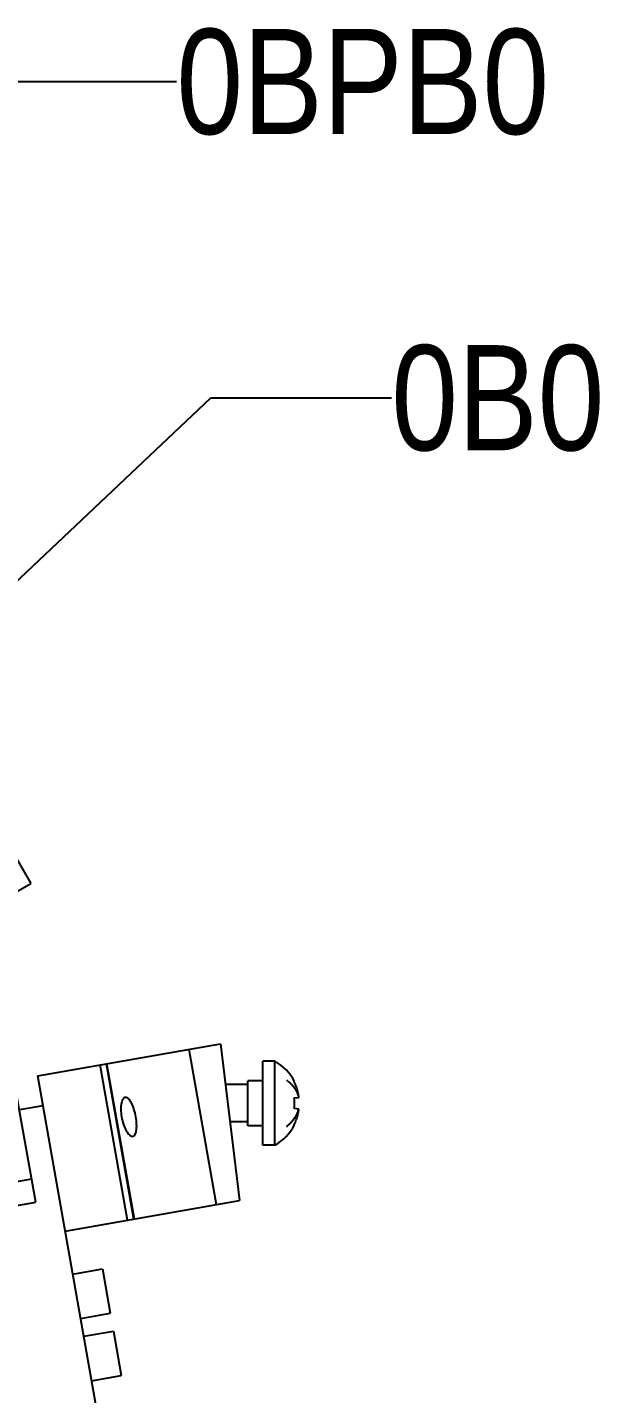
# Model space of a CAD drawing. Header units: millimetres. Extents: x 0 to 841, y 0 to 594.
# Drawn here: x 461.12 to 480.14, y 217.89 to 263.35 of the extents above; entities that cross this region are included whole.
import ezdxf

# ---------------------------------------------------------------- set-up
doc = ezdxf.new("R2010")
doc.units = ezdxf.units.MM
doc.header["$LTSCALE"] = 46.255
doc.layers.get('0').update_dxf_attribs({"linetype": 'CONTINUOUS'})
doc.layers.add('AXIS', color=7, linetype='CONTINUOUS')
doc.layers.add('COSMETIC', color=7, linetype='CONTINUOUS')
doc.styles.get("Standard").update_dxf_attribs({"font": 'txt', "width": 0.85})
doc.styles.add('TEXTSTYLE_2', font='txt', dxfattribs={"width": 0.85})
doc.dimstyles.get("Standard").update_dxf_attribs({"dimtxt": 3.5, "dimasz": 3.5, "dimexe": 1.5, "dimexo": 1, "dimtad": 1, "dimtxsty": 'STANDARD', "dimcen": 0.09, "dimadec": 0, "dimazin": 0, "dimtol": 1, "dimtp": 0.01, "dimtm": 0.01, "dimtfac": 1, "dimtofl": 0, "dimtmove": 0, "dimatfit": 3, "dimfxl": 1, "dimtolj": 1, "dimarcsym": 0})

msp = doc.modelspace()

# ---------------------------------------------------------------- linework, layer by layer
at = {"color": 7, "linetype": 'CONTINUOUS'}
for p, q in [((451.235, 252.184), (461.235, 234.863)), ((460.066, 234.188), (461.235, 234.863)), ((461.467, 228.462), (467.534, 229.531)), ((466.487, 229.347), (467.398, 224.176)), ((467.534, 229.531), (468.175, 224.313)), ((464.447, 223.656), (463.535, 228.826)), ((464.658, 223.693), (463.746, 228.863)), ((464.675, 223.696), (463.763, 228.866)), ((469.345, 228.952), (468.945, 228.952)), ((468.945, 226.152), (468.945, 228.952)), ((469.345, 226.152), (469.345, 228.952)), ((464.246, 212.705), (461.467, 228.462)), ((468.945, 228.302), (468.445, 228.302)), ((468.445, 226.802), (468.445, 228.302)), ((469.987, 228.268), (469.996, 228.271)), ((468.445, 228.177), (467.701, 228.177)), ((461.396, 224.26), (460.784, 227.732)), ((460.853, 227.338), (461.641, 227.477)), ((469.987, 227.731), (470.143, 227.746)), ((470.143, 227.359), (469.987, 227.373)), ((468.445, 226.927), (467.855, 226.927)), ((468.945, 226.802), (468.445, 226.802)), ((469.996, 226.833), (469.987, 226.836)), ((469.345, 226.152), (468.945, 226.152)), ((461.261, 225.024), (459.538, 224.72)), ((459.771, 223.974), (461.396, 224.26)), ((462.379, 223.291), (468.175, 224.313)), ((462.631, 221.863), (463.616, 222.037)), ((462.891, 220.386), (463.876, 220.56)), ((462.995, 219.795), (463.98, 219.969)), ((463.256, 218.318), (464.241, 218.492))]:
    msp.add_line(p, q, dxfattribs=at)
for centre, radius, start, end in [((468.562, 227.552), 1.604, 26.6413, 60.7733), ((468.547, 227.553), 1.607, 22.9271, 26.4133), ((468.546, 227.553), 1.608, 19.7596, 22.9264), ((468.546, 227.552), 1.609, 16.862, 19.7591), ((468.545, 227.552), 1.609, 14.1831, 16.8616), ((468.545, 227.552), 1.61, 11.6676, 14.1828), ((468.544, 227.552), 1.61, 9.2593, 11.6674), ((468.544, 227.552), 1.61, 6.9016, 9.2591), ((468.291, 227.552), 1.705, 353.9763, 6.0237), ((468.544, 227.552), 1.61, 350.7409, 353.0984), ((468.547, 227.551), 1.607, 333.5867, 337.0729), ((468.546, 227.551), 1.608, 337.0736, 340.2404), ((468.546, 227.552), 1.609, 340.2409, 343.138), ((468.545, 227.552), 1.609, 343.1384, 345.8169), ((468.545, 227.552), 1.61, 345.8172, 348.3324), ((468.544, 227.552), 1.61, 348.3326, 350.7407), ((468.562, 227.552), 1.604, 299.2267, 333.3587)]:
    msp.add_arc(centre, radius, start, end, dxfattribs=at)
for points, knots in [([(464.38, 227.747), (464.365, 227.747), (464.332, 227.738), (464.293, 227.698), (464.263, 227.638), (464.23, 227.521), (464.22, 227.336), (464.236, 227.181), (464.251, 227.097)], [0, 0, 0, 0, 0.06221, 0.134727, 0.227484, 0.344268, 0.644302, 1, 1, 1, 1]), ([(464.725, 227.097), (464.71, 227.184), (464.671, 227.343), (464.6, 227.524), (464.531, 227.638), (464.474, 227.709), (464.416, 227.747), (464.38, 227.747)], [0, 0, 0, 0, 0.342725, 0.638313, 0.758868, 0.858689, 1, 1, 1, 1]), ([(464.251, 227.097), (464.266, 227.011), (464.306, 226.851), (464.382, 226.67), (464.454, 226.557), (464.513, 226.486), (464.572, 226.447), (464.609, 226.447)], [0, 0, 0, 0, 0.341153, 0.636013, 0.756909, 0.857493, 1, 1, 1, 1]), ([(464.609, 226.447), (464.624, 226.447), (464.656, 226.457), (464.694, 226.496), (464.722, 226.557), (464.742, 226.638), (464.752, 226.736), (464.754, 226.892), (464.74, 227.014), (464.725, 227.097)], [0, 0, 0, 0, 0.061818, 0.133375, 0.225424, 0.342053, 0.482638, 0.643296, 1, 1, 1, 1])]:
    msp.add_open_spline(points, degree=3, knots=knots, dxfattribs=at)
at = {"layer": 'AXIS', "color": 7, "linetype": 'CONTINUOUS'}
for p, q in [((463.616, 222.037), (463.876, 220.56)), ((463.98, 219.969), (464.241, 218.492))]:
    msp.add_line(p, q, dxfattribs=at)
at = {"layer": 'COSMETIC', "color": 7, "linetype": 'CONTINUOUS'}
for points in [[(469.734, 228.327), (469.746, 228.317), (469.764, 228.302), (469.786, 228.284), (469.798, 228.274), (469.807, 228.266), (469.816, 228.258), (469.823, 228.253), (469.828, 228.249), (469.83, 228.247), (469.831, 228.246), (469.833, 228.245), (469.835, 228.242), (469.838, 228.239), (469.844, 228.233), (469.851, 228.226), (469.862, 228.214), (469.876, 228.2), (469.89, 228.186), (469.902, 228.175), (469.909, 228.168), (469.914, 228.162), (469.918, 228.158), (469.92, 228.156), (469.921, 228.154), (469.923, 228.153), (469.924, 228.151), (469.928, 228.147), (469.933, 228.14), (469.94, 228.131), (469.947, 228.122), (469.957, 228.11), (469.967, 228.097), (469.976, 228.085), (469.982, 228.078), (469.987, 228.072), (469.991, 228.067), (469.994, 228.063), (469.996, 228.061), (469.997, 228.059), (469.998, 228.058), (469.999, 228.057), (469.999, 228.055), (470.001, 228.053), (470.004, 228.049), (470.006, 228.044), (470.01, 228.038), (470.015, 228.031), (470.023, 228.018), (470.03, 228.006), (470.038, 227.994), (470.044, 227.985), (470.049, 227.976), (470.054, 227.969), (470.056, 227.964), (470.058, 227.962), (470.059, 227.961), (470.059, 227.959), (470.061, 227.956), (470.063, 227.952), (470.066, 227.946), (470.07, 227.937), (470.076, 227.924), (470.083, 227.908), (470.091, 227.891), (470.097, 227.878), (470.101, 227.87), (470.104, 227.863), (470.106, 227.859), (470.107, 227.856), (470.108, 227.855), (470.109, 227.853), (470.109, 227.851), (470.111, 227.846), (470.113, 227.838), (470.117, 227.828), (470.12, 227.817), (470.124, 227.804), (470.132, 227.78), (470.138, 227.759), (470.143, 227.746)], [(469.734, 226.777), (469.746, 226.787), (469.764, 226.803), (469.786, 226.82), (469.798, 226.831), (469.807, 226.838), (469.816, 226.846), (469.823, 226.852), (469.828, 226.855), (469.83, 226.857), (469.831, 226.858), (469.833, 226.86), (469.835, 226.862), (469.838, 226.866), (469.844, 226.871), (469.851, 226.878), (469.862, 226.89), (469.876, 226.904), (469.89, 226.918), (469.902, 226.93), (469.909, 226.937), (469.914, 226.942), (469.918, 226.946), (469.92, 226.948), (469.921, 226.95), (469.923, 226.951), (469.924, 226.953), (469.928, 226.958), (469.933, 226.964), (469.94, 226.974), (469.947, 226.983), (469.957, 226.995), (469.967, 227.007), (469.976, 227.019), (469.982, 227.026), (469.987, 227.032), (469.991, 227.037), (469.994, 227.041), (469.996, 227.043), (469.997, 227.045), (469.998, 227.046), (469.999, 227.047), (469.999, 227.049), (470.001, 227.051), (470.004, 227.055), (470.006, 227.06), (470.01, 227.066), (470.015, 227.074), (470.023, 227.086), (470.03, 227.098), (470.038, 227.11), (470.044, 227.119), (470.049, 227.129), (470.054, 227.135), (470.056, 227.14), (470.058, 227.142), (470.059, 227.143), (470.059, 227.145), (470.061, 227.148), (470.063, 227.152), (470.066, 227.159), (470.07, 227.167), (470.076, 227.18), (470.083, 227.196), (470.091, 227.213), (470.097, 227.226), (470.101, 227.234), (470.104, 227.241), (470.106, 227.245), (470.107, 227.248), (470.108, 227.249), (470.109, 227.251), (470.109, 227.253), (470.111, 227.258), (470.113, 227.266), (470.117, 227.276), (470.12, 227.287), (470.124, 227.3), (470.132, 227.324), (470.138, 227.345), (470.143, 227.359)]]:
    msp.add_open_spline(points, degree=3, knots=[0, 0, 0, 0, 0.0625, 0.09375, 0.109375, 0.125, 0.140625, 0.15625, 0.160156, 0.164062, 0.166016, 0.167969, 0.171875, 0.179688, 0.1875, 0.203125, 0.21875, 0.25, 0.28125, 0.296875, 0.3125, 0.320312, 0.328125, 0.332031, 0.333984, 0.335938, 0.339844, 0.34375, 0.359375, 0.375, 0.390625, 0.40625, 0.4375, 0.453125, 0.46875, 0.476562, 0.484375, 0.492188, 0.496094, 0.498047, 0.5, 0.501953, 0.503906, 0.507812, 0.515625, 0.523438, 0.53125, 0.546875, 0.5625, 0.59375, 0.609375, 0.625, 0.640625, 0.65625, 0.660156, 0.664062, 0.666016, 0.667969, 0.671875, 0.679688, 0.6875, 0.703125, 0.71875, 0.75, 0.78125, 0.796875, 0.8125, 0.820312, 0.828125, 0.832031, 0.833984, 0.835938, 0.839844, 0.84375, 0.859375, 0.875, 0.890625, 0.90625, 0.9375, 1, 1, 1, 1], dxfattribs=at)

# ---------------------------------------------------------------- texts
at = {"color": 2, "linetype": 'CONTINUOUS', "char_height": 3.5, "attachment_point": 1, "line_spacing_factor": 0.9, "style": 'TEXTSTYLE_2'}
for s, insert, width in [('0BPB0', (466.074, 263.301), 20.45312), ('0B0', (473.218, 252.778), 12.27187)]:
    msp.add_mtext(s, dxfattribs=dict(at, insert=insert, width=width))

# ---------------------------------------------------------------- leaders
at = {"color": 2, "linetype": 'CONTINUOUS'}
for points in [[(448.639, 245.194), (460.074, 261.551), (466.074, 261.551)], [(456.35, 240.741), (467.218, 251.028), (473.218, 251.028)]]:
    msp.add_leader(points, dimstyle='STANDARD', override={"dimtad": 0, "dimldrblk": 'DOT'}, dxfattribs=at)

doc.saveas('drawing.dxf')
